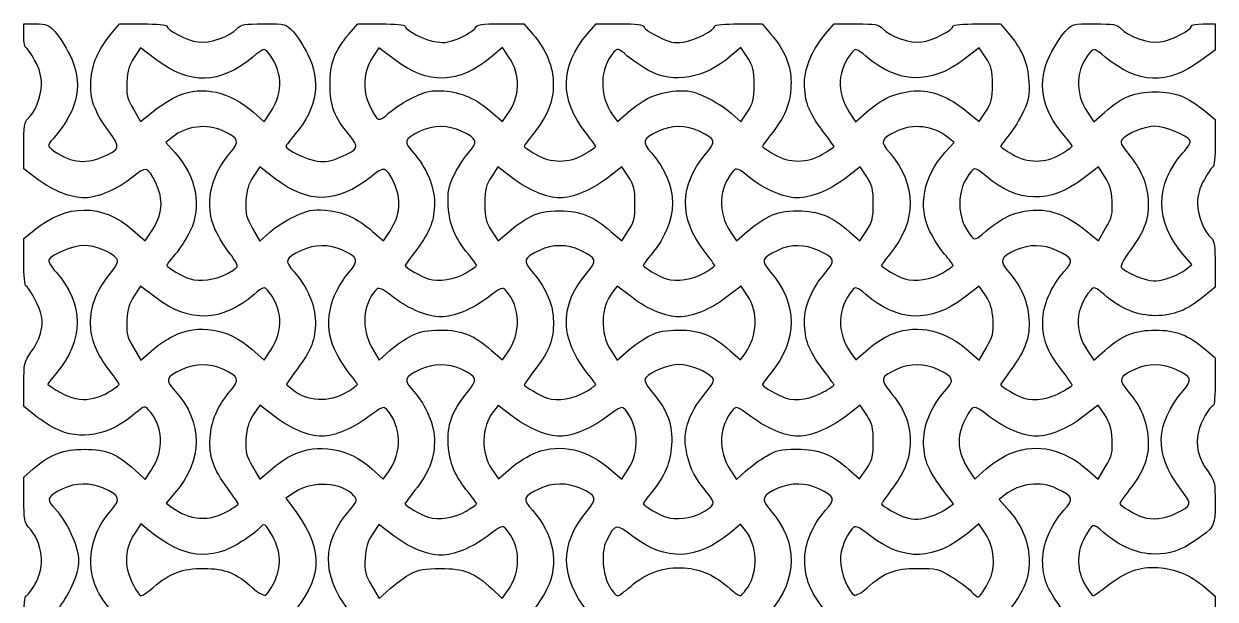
# Model space of a CAD drawing. Extents: x 0 to 132, y -1 to 264.
# Drawn here: x -0.2 to 132.1, y 199.9 to 263.8 of the extents above; entities that cross this region are included whole.
import ezdxf

# ---------------------------------------------------------------- set-up
doc = ezdxf.new("R2010")
doc.units = 0
doc.layers.get('0').update_dxf_attribs({"linetype": 'CONTINUOUS'})

msp = doc.modelspace()

# ---------------------------------------------------------------- linework, layer by layer
at = {"color": 7}
for points in [[(-0.241038, 262.478293), (-0.241038, 263.80121), (1.085609, 263.80121)], [(9.460783, 262.676731), (10.377723, 263.80121), (13.005842, 263.80121)], [(35.896465, 262.696725), (36.841864, 263.80121), (39.467078, 263.80121)], [(52.68332, 263.80121), (55.280227, 263.80121), (56.259857, 262.676731)], [(62.344578, 262.684786), (63.300203, 263.801218), (65.897109, 263.801218)], [(79.113351, 263.801218), (81.738565, 263.801218), (82.685382, 262.695075)], [(88.778906, 262.676739), (89.758536, 263.801218), (92.210453, 263.801218)], [(105.571684, 263.801218), (108.196899, 263.801218), (109.142297, 262.696733)], [(130.727717, 263.801218), (132.050634, 263.801218), (132.050634, 262.345462), (132.050634, 260.889707), (130.462729, 259.720759)], [(14.416074, 259.853107), (12.719201, 261.137466), (12.004347, 260.057249)], [(40.906396, 259.828895), (39.177534, 261.137466), (38.467258, 260.064165)], [(53.628242, 260.104361), (52.922019, 261.171538), (51.674347, 260.133747)], [(80.115048, 260.061338), (79.376336, 261.177605), (78.271013, 260.231488)], [(106.586663, 260.041268), (105.861234, 261.137466), (104.132372, 259.828895)], [(11.921985, 254.343261), (12.733229, 252.955096), (14.120641, 254.085158)], [(78.291616, 253.891775), (79.368351, 252.919009), (80.111055, 254.041312)], [(104.461172, 254.084035), (105.849962, 252.95285), (106.581027, 254.077554)], [(130.926155, 254.094309), (132.050634, 253.182457), (132.050634, 250.554337)], [(25.256292, 253.987138), (26.458333, 252.929059), (27.156074, 253.983418)], [(51.705484, 253.995185), (52.898381, 252.945154), (53.480129, 253.762139)], [(65.138557, 253.708421), (65.682053, 252.945154), (66.874951, 253.995185)], [(91.424776, 253.982789), (92.122101, 252.929059), (93.324143, 253.987138)], [(117.882694, 253.983418), (118.580434, 252.929059), (119.782476, 253.987138)], [(1.367258, 246.497502), (-0.241038, 247.706481), (-0.241038, 250.29749)], [(16.265443, 251.231219), (15.516439, 250.633984), (16.531627, 249.510291)], [(102.048805, 249.510291), (103.063995, 250.633984), (102.314991, 251.231219)], [(27.677229, 246.599729), (25.948367, 247.9083), (25.233514, 246.828083)], [(54.12944, 246.604362), (52.406701, 247.9083), (51.681272, 246.812102)], [(66.899163, 246.812102), (66.173734, 247.9083), (64.450995, 246.604362)], [(93.357496, 246.812102), (92.632067, 247.9083), (90.909328, 246.604362)], [(119.805254, 246.828081), (119.0904, 247.908298), (117.361539, 246.599727)], [(-0.241038, 237.325162), (-0.241038, 239.953282), (0.894268, 240.883581)], [(11.848923, 240.912164), (13.223259, 239.708857), (13.905193, 240.708678)], [(25.161441, 241.096078), (25.982975, 239.689897), (27.059681, 240.662635)], [(51.694704, 240.836038), (52.433567, 239.698983), (53.636124, 240.757515)], [(64.943792, 240.75797), (66.145833, 239.699893), (66.885211, 240.817171)], [(91.462884, 240.70449), (92.605201, 239.698983), (93.344063, 240.836038)], [(117.688961, 240.85599), (119.076372, 239.725928), (119.887616, 241.114094)], [(38.485458, 240.75797), (39.6875, 239.699893), (40.384825, 240.753623)], [(78.232696, 240.704201), (78.892934, 239.699893), (80.094976, 240.75797)], [(128.833666, 236.555783), (129.453153, 237.069985), (128.49397, 238.190575)], [(132.049615, 237.112051), (132.048557, 234.564759), (130.792807, 233.536852)], [(14.448062, 233.370562), (12.719201, 234.679133), (12.004347, 233.598916)], [(67.367589, 233.368395), (65.653833, 234.665533), (65.132921, 234.003302)], [(80.107883, 233.613833), (79.4029, 234.679133), (77.680161, 233.375195)], [(106.576088, 233.598916), (105.861234, 234.679133), (104.132372, 233.370562)], [(11.929253, 227.8722), (12.747765, 226.471311), (13.889233, 227.476069)], [(25.081844, 227.679724), (26.459929, 226.473136), (27.156873, 227.526289)], [(38.402726, 227.8722), (39.206099, 226.471311), (40.407807, 227.529096)], [(64.944837, 227.557105), (65.663768, 226.470726), (66.86581, 227.528803)], [(91.557827, 227.304947), (92.138759, 226.489104), (93.507716, 227.687706)], [(104.691201, 227.476069), (105.832669, 226.471311), (106.651182, 227.8722)], [(130.962133, 227.65), (132.050597, 226.718315), (132.050597, 224.115148)], [(51.705484, 227.536851), (52.898381, 226.486821), (53.441878, 227.250088)], [(78.163817, 227.536851), (79.356715, 226.486821), (79.860606, 227.218497)], [(117.905168, 227.478339), (118.587906, 226.477335), (119.786191, 227.532107)], [(0.814978, 220.466695), (-0.231505, 221.335584), (-0.236268, 223.785271)], [(27.682214, 220.157003), (25.964155, 221.473824), (25.241409, 220.381677)], [(54.138423, 220.139228), (52.424666, 221.436367), (51.903754, 220.774136)], [(93.357496, 220.353768), (92.632067, 221.449966), (90.909328, 220.146028)], [(119.797359, 220.381677), (119.074613, 221.473824), (117.356554, 220.157003)], [(-0.241043, 210.985153), (-0.241043, 213.48914), (0.800087, 214.38031)], [(25.15842, 214.643033), (25.976932, 213.242144), (27.17864, 214.29993)], [(38.353709, 214.437132), (39.667794, 213.255656), (40.25025, 214.073639)], [(51.735329, 214.344716), (52.473561, 213.279448), (53.831368, 214.468295)], [(64.943792, 214.299636), (66.145833, 213.241559), (66.874636, 214.342856)], [(91.382281, 214.317106), (92.564477, 213.276495), (93.323701, 214.395627)], [(104.698509, 214.244732), (105.352771, 213.239289), (106.675957, 214.428948)], [(117.860128, 214.29993), (119.061836, 213.242144), (119.880348, 214.643033)], [(12.072202, 214.28655), (13.22034, 213.228232), (13.922491, 214.289248)], [(78.236022, 214.240843), (78.899583, 213.23151), (79.909847, 214.144222)], [(16.534027, 211.719647), (15.564064, 210.586466), (16.169457, 210.140195)], [(29.914927, 211.83767), (28.837043, 211.124361), (29.394049, 210.409142)], [(102.375727, 210.051973), (102.995608, 210.527019), (101.676306, 212.27006)], [(108.658784, 211.479694), (108.052031, 211.00242), (109.208684, 209.687975)], [(13.60079, 207.591036), (12.758237, 208.279786), (12.033737, 207.184993)], [(40.900273, 206.916861), (39.177534, 208.220799), (38.46268, 207.140582)], [(79.892504, 207.561929), (79.358252, 208.241122), (78.253921, 207.339261)], [(106.553225, 207.175129), (105.824663, 208.27606), (104.685843, 207.34288)], [(38.387586, 201.413867), (39.206099, 200.012977), (40.450762, 201.110289)], [(130.946112, 201.20538), (132.050597, 200.259982), (132.050597, 197.634767)], [(51.750532, 201.065852), (52.889489, 200.015999), (53.475681, 200.839229)]]:
    msp.add_lwpolyline(points, dxfattribs=at)
for points in [[(16.941445, 255.83185)], [(43.062911, 255.658831)], [(69.301429, 255.643592)], [(95.759762, 255.643592)], [(29.833745, 242.429666)], [(56.072262, 242.423739)], [(82.530595, 242.423739)], [(108.988924, 242.414426)], [(22.231445, 236.011241)], [(48.883898, 236.16448)], [(75.342231, 236.16448)], [(101.800565, 236.16448)], [(127.042564, 235.633898)], [(16.324519, 229.130445)], [(42.843095, 229.194569)], [(69.301429, 229.194569)], [(96.331884, 229.43443)], [(9.196398, 222.935313)], [(35.654731, 222.935313)], [(62.113065, 222.935313)], [(88.571406, 222.935324)], [(115.029731, 222.935313)], [(29.613929, 215.956092)], [(56.644384, 216.205263)], [(82.209852, 215.815013)], [(109.507703, 216.185996)], [(22.425575, 209.706146)], [(48.883898, 209.706146)], [(74.839047, 209.419539)], [(100.58423, 209.172405)], [(127.581369, 209.407913)], [(42.753759, 202.772587)], [(14.116706, 201.225997)], [(67.148199, 201.350727)], [(106.964448, 202.000226)]]:
    msp.add_lwpolyline(points, close=True, dxfattribs=at)
for points in [[(1.085609, 263.80121), (2.243773, 263.80121), (2.512661, 263.692005), (3.202861, 262.941314)], [(13.005842, 263.80121), (14.504427, 263.80121), (15.633962, 263.692289), (15.633962, 263.54778)], [(15.633962, 263.54778), (15.633962, 263.097802), (17.890733, 261.956065), (19.11068, 261.788853)], [(19.11068, 261.788853), (20.426196, 261.608541), (22.622513, 262.369647), (23.461311, 263.296509)], [(23.461311, 263.296509), (23.8487, 263.724569), (24.294092, 263.80121), (26.394323, 263.80121)], [(26.394323, 263.80121), (28.849492, 263.80121), (28.877323, 263.793884), (29.661194, 262.941314)], [(39.467078, 263.80121), (40.963813, 263.80121), (42.092295, 263.69227), (42.092295, 263.54778)], [(42.092295, 263.54778), (42.092295, 263.094093), (44.353604, 261.955443), (45.591598, 261.785757)], [(48.285413, 262.30071), (49.102888, 262.674963), (49.842534, 263.165678), (49.929071, 263.391189)], [(49.929071, 263.391189), (50.056383, 263.722958), (50.582028, 263.80121), (52.68332, 263.80121)], [(65.897109, 263.801218), (67.870549, 263.801218), (68.527914, 263.712888), (68.635203, 263.433302)], [(68.635203, 263.433302), (68.712853, 263.230949), (69.443497, 262.738999), (70.258855, 262.340081)], [(72.968829, 261.783024), (74.222819, 261.954902), (76.488134, 263.09085), (76.488134, 263.547788)], [(76.488134, 263.547788), (76.488134, 263.692278), (77.616616, 263.801218), (79.113351, 263.801218)], [(92.210453, 263.801218), (94.286731, 263.801218), (94.732345, 263.723897), (95.119119, 263.296517)], [(95.119119, 263.296517), (95.957917, 262.369655), (98.154233, 261.608549), (99.46975, 261.788861)], [(99.46975, 261.788861), (100.689696, 261.956073), (102.946467, 263.09781), (102.946467, 263.547788)], [(102.946467, 263.547788), (102.946467, 263.692278), (104.07495, 263.801218), (105.571684, 263.801218)], [(115.377569, 262.941322), (116.161439, 263.793893), (116.189271, 263.801218), (118.64444, 263.801218)], [(118.64444, 263.801218), (120.744671, 263.801218), (121.190062, 263.724577), (121.577452, 263.296517)], [(121.577452, 263.296517), (122.41625, 262.369655), (124.612567, 261.608549), (125.928083, 261.788861)], [(125.928083, 261.788861), (127.148029, 261.956073), (129.404801, 263.09781), (129.404801, 263.547788)], [(129.404801, 263.547788), (129.404801, 263.687174), (130.000113, 263.801218), (130.727717, 263.801218)], [(-0.018505, 261.155377), (-0.140899, 261.155377), (-0.241038, 261.750689), (-0.241038, 262.478293)], [(3.202861, 262.941314), (3.637693, 262.468371), (4.380156, 261.310015), (4.852776, 260.36719)], [(7.210684, 257.513231), (7.328482, 259.363222), (7.98231, 260.863619), (9.460783, 262.676731)], [(29.661194, 262.941314), (30.096029, 262.468371), (30.831049, 261.325131), (31.294573, 260.40078)], [(33.75792, 257.054335), (33.75792, 259.453413), (34.264605, 260.790264), (35.896465, 262.696725)], [(45.591598, 261.785757), (46.561465, 261.652822), (47.091597, 261.754163), (48.285413, 262.30071)], [(56.259857, 262.676731), (57.77013, 260.943145), (58.563796, 259.012415), (58.556141, 257.090606)], [(62.164664, 251.704306), (59.229286, 255.409505), (59.290019, 259.116222), (62.344578, 262.684786)], [(70.258855, 262.340081), (71.485924, 261.739732), (71.952802, 261.643762), (72.968829, 261.783024)], [(82.685382, 262.695075), (84.237616, 260.88164), (84.954801, 259.176758), (84.954801, 257.300242)], [(86.454935, 257.198825), (86.453877, 258.95537), (87.324409, 261.007179), (88.778906, 262.676739)], [(109.142297, 262.696733), (110.578762, 261.018545), (111.251614, 259.419122), (111.368269, 257.405412)], [(113.727653, 260.367085), (114.200273, 261.309973), (114.942734, 262.468379), (115.377569, 262.941322)], [(0.962411, 259.766314), (0.545301, 260.530298), (0.103889, 261.155377), (-0.018505, 261.155377)], [(26.81551, 260.681685), (26.446755, 261.102573), (26.33399, 261.063168), (25.193771, 260.114991)], [(27.156074, 253.983418), (28.633433, 256.215856), (28.50438, 258.754044), (26.81551, 260.681685)], [(65.287054, 260.674519), (63.677562, 258.896052), (63.61266, 255.851348), (65.138557, 253.708421)], [(66.728049, 260.265475), (65.7631, 261.091435), (65.68454, 261.113736), (65.287054, 260.674519)], [(91.767202, 260.684202), (90.097359, 258.778625), (89.965017, 256.188635), (91.424776, 253.982789)], [(93.248604, 260.212216), (92.237695, 261.077517), (92.139325, 261.108858), (91.767202, 260.684202)], [(118.223258, 260.681685), (116.534388, 258.754044), (116.405335, 256.215856), (117.882694, 253.983418)], [(119.844997, 260.114991), (118.704778, 261.063168), (118.592013, 261.102573), (118.223258, 260.681685)], [(1.714841, 257.054335), (1.71918, 258.019041), (1.515446, 258.753373), (0.962411, 259.766314)], [(4.852776, 260.36719), (6.377077, 257.326381), (5.873671, 254.408233), (3.307654, 251.410421)], [(12.004347, 260.057249), (11.467034, 259.245313), (11.267294, 258.573996), (11.200117, 257.354229)], [(25.193771, 260.114991), (21.520557, 257.060438), (18.211919, 256.980043), (14.416074, 259.853107)], [(31.294573, 260.40078), (32.792128, 257.414398), (32.325924, 254.451541), (29.90709, 251.582909)], [(38.467258, 260.064165), (37.463214, 258.546952), (37.323493, 256.378677), (38.127051, 254.784601)], [(51.674347, 260.133747), (48.010453, 257.086183), (44.655507, 256.991202), (40.906396, 259.828895)], [(53.480129, 253.762139), (54.897531, 255.752697), (54.952426, 258.103384), (53.628242, 260.104361)], [(69.141824, 258.6243), (68.375572, 259.046474), (67.289373, 259.785003), (66.728049, 260.265475)], [(78.271013, 260.231488), (75.341678, 257.724087), (71.881394, 257.114906), (69.141824, 258.6243)], [(80.853759, 257.054343), (80.853759, 258.680916), (80.750553, 259.101025), (80.115048, 260.061338)], [(104.132372, 259.828895), (100.429952, 257.026543), (96.82189, 257.153617), (93.248604, 260.212216)], [(107.312092, 257.073665), (107.312092, 258.670908), (107.205817, 259.105665), (106.586663, 260.041268)], [(115.240628, 251.447986), (112.727962, 254.383471), (112.222365, 257.364005), (113.727653, 260.367085)], [(130.462729, 259.720759), (126.748336, 256.986378), (123.460468, 257.108455), (119.844997, 260.114991)], [(0.175175, 253.233926), (0.984276, 253.905419), (1.708761, 255.7031), (1.714841, 257.054335)], [(9.188984, 251.872636), (7.556111, 254.090736), (7.079319, 255.450185), (7.210684, 257.513231)], [(11.200117, 257.354229), (11.121797, 255.932218), (11.211123, 255.559666), (11.921985, 254.343261)], [(16.941445, 255.83185), (19.604194, 256.977332), (22.619152, 256.30844), (25.256292, 253.987138)], [(35.926411, 251.423037), (34.209461, 253.528521), (33.75792, 254.701117), (33.75792, 257.054335)], [(58.556141, 257.090606), (58.548389, 255.145792), (57.950783, 253.641892), (56.41576, 251.704306)], [(80.111055, 254.041312), (80.75095, 255.008259), (80.853759, 255.425342), (80.853759, 257.054343)], [(84.954801, 257.300242), (84.954801, 255.181607), (84.417554, 253.70798), (82.959935, 251.828467)], [(88.422567, 251.990024), (86.906407, 253.993149), (86.456073, 255.185295), (86.454935, 257.198825)], [(106.581027, 254.077554), (107.204476, 255.036699), (107.312092, 255.477737), (107.312092, 257.073665)], [(111.368269, 257.405412), (111.454126, 255.923334), (111.358585, 255.39522), (110.773202, 254.116606)], [(14.120641, 254.085158), (14.883717, 254.706693), (16.15308, 255.492704), (16.941445, 255.83185)], [(40.306837, 253.908053), (40.889132, 254.434122), (42.129366, 255.221972), (43.062911, 255.658831)], [(43.062911, 255.658831), (44.513217, 256.337511), (44.999349, 256.437754), (46.402847, 256.347544)], [(46.402847, 256.347544), (48.34168, 256.222927), (50.020958, 255.477963), (51.705484, 253.995185)], [(66.874951, 253.995185), (67.531043, 254.572702), (68.62296, 255.314485), (69.301429, 255.643592)], [(69.301429, 255.643591), (70.032578, 255.998252), (71.204024, 256.284968), (72.177587, 256.347543)], [(72.177587, 256.347543), (73.581085, 256.437753), (74.067218, 256.33751), (75.517523, 255.65883)], [(75.517523, 255.65883), (76.451068, 255.221971), (77.69941, 254.426796), (78.291616, 253.891775)], [(93.324143, 253.987138), (93.985263, 254.56908), (95.081294, 255.314485), (95.759762, 255.643592)], [(95.759762, 255.643591), (96.480265, 255.993088), (97.66137, 256.284914), (98.599469, 256.345222)], [(98.599469, 256.345222), (100.568009, 256.471776), (102.394885, 255.767047), (104.461172, 254.084035)], [(119.782476, 253.987138), (121.730029, 255.701443), (123.129368, 256.262004), (125.436051, 256.251904)], [(125.436051, 256.251904), (127.638868, 256.242257), (128.877751, 255.755382), (130.926155, 254.094309)], [(38.127051, 254.784601), (39.102911, 252.848714), (39.124615, 252.839986), (40.306837, 253.908053)], [(110.773202, 254.116606), (110.389659, 253.278841), (109.662367, 252.08879), (109.156995, 251.47205)], [(-0.241038, 250.29749), (-0.241038, 252.331334), (-0.151537, 252.962779), (0.175175, 253.233926)], [(21.851676, 251.931088), (20.077525, 252.738131), (17.796968, 252.452413), (16.265443, 251.231219)], [(102.314991, 251.231219), (100.744642, 252.483372), (98.485121, 252.745209), (96.701414, 251.88173)], [(3.307654, 251.410421), (2.381128, 250.327985), (2.361303, 250.264187), (2.835669, 249.891749)], [(8.431448, 248.984491), (10.515103, 249.880854), (10.551919, 250.021221), (9.188984, 251.872636)], [(22.673284, 249.474553), (23.775257, 250.761961), (23.65924, 251.108845), (21.851676, 251.931088)], [(29.90709, 251.582909), (29.332912, 250.901958), (28.863129, 250.281899), (28.863129, 250.204999)], [(34.889781, 248.984491), (36.921033, 249.858311), (37.017444, 250.08511), (35.926411, 251.423037)], [(43.784748, 251.88173), (41.960043, 250.998407), (41.877848, 250.741269), (43.017099, 249.480253)], [(48.337354, 251.88173), (46.90999, 252.572705), (45.212111, 252.572705), (43.784748, 251.88173)], [(49.122944, 249.464421), (50.229053, 250.756661), (50.148331, 251.005051), (48.337354, 251.88173)], [(56.41576, 251.704306), (55.813897, 250.944603), (55.321462, 250.265012), (55.321462, 250.194105)], [(63.258962, 250.194105), (63.258962, 250.265012), (62.766527, 250.944603), (62.164664, 251.704306)], [(70.243081, 251.881731), (68.431659, 251.004837), (68.351268, 250.756794), (69.459044, 249.462608)], [(74.757756, 251.872161), (73.270136, 252.571426), (71.674786, 252.574807), (70.243081, 251.881731)], [(75.468311, 249.32523), (76.694096, 250.778956), (76.63533, 250.989598), (74.757756, 251.872161)], [(82.959935, 251.828467), (82.310862, 250.991526), (81.779801, 250.252405), (81.779801, 250.185974)], [(89.717301, 250.172318), (89.717301, 250.231237), (89.13467, 251.049205), (88.422567, 251.990024)], [(96.701414, 251.88173), (94.890437, 251.005051), (94.809715, 250.756661), (95.915824, 249.464421)], [(109.156995, 251.47205), (108.651619, 250.855309), (108.238134, 250.286462), (108.238134, 250.207947)], [(116.175634, 250.210416), (116.175634, 250.29029), (115.75488, 250.847196), (115.240628, 251.447986)], [(125.396091, 252.424135), (124.258221, 252.424135), (122.289377, 251.640665), (121.728286, 250.96459)], [(129.275565, 250.831693), (128.906593, 251.4287), (126.481533, 252.424135), (125.396091, 252.424135)], [(28.863129, 250.204999), (28.863129, 249.848555), (31.279544, 248.705017), (32.339846, 248.559686)], [(55.321462, 250.194105), (55.321462, 250.123198), (55.885342, 249.734726), (56.574531, 249.330835)], [(62.005893, 249.330835), (62.695082, 249.734726), (63.258962, 250.123198), (63.258962, 250.194105)], [(81.779801, 250.185974), (81.779801, 250.119543), (82.343681, 249.734734), (83.03287, 249.330843)], [(88.464231, 249.330843), (89.153421, 249.734734), (89.717301, 250.113398), (89.717301, 250.172318)], [(108.238134, 250.207947), (108.238134, 250.129431), (108.802014, 249.734734), (109.491203, 249.330843)], [(114.922565, 249.330843), (115.611754, 249.734734), (116.175634, 250.130542), (116.175634, 250.210416)], [(121.728286, 250.96459), (121.480141, 250.665594), (121.60408, 250.360788), (122.341518, 249.456474)], [(128.470157, 249.469353), (129.008169, 250.064867), (129.370603, 250.677921), (129.275565, 250.831693)], [(132.050634, 250.554337), (132.050634, 249.108872), (131.950494, 247.926218), (131.828101, 247.926218)], [(2.835669, 249.891749), (4.663747, 248.456476), (6.508702, 248.157347), (8.431448, 248.984491)], [(16.531627, 249.510291), (18.92631, 246.859667), (19.564043, 243.521778), (18.206082, 240.746212)], [(21.018474, 240.926594), (19.781385, 243.628755), (20.398624, 246.817124), (22.673284, 249.474553)], [(32.339846, 248.559686), (33.242086, 248.43602), (33.850405, 248.537363), (34.889781, 248.984491)], [(43.017099, 249.480253), (44.447481, 247.896992), (45.355674, 245.756007), (45.354666, 243.96966)], [(47.481969, 246.903463), (47.856476, 247.695107), (48.594915, 248.847538), (49.122944, 249.464421)], [(56.574531, 249.330835), (58.316315, 248.310083), (60.264109, 248.310083), (62.005893, 249.330835)], [(69.459044, 249.462608), (72.572303, 245.825461), (72.57074, 242.027544), (69.454414, 238.224476)], [(75.308, 238.599301), (72.4951, 242.226365), (72.549462, 245.863603), (75.468311, 249.32523)], [(83.03287, 249.330843), (84.774654, 248.310091), (86.722447, 248.310091), (88.464231, 249.330843)], [(95.915824, 249.464421), (98.939173, 245.932315), (98.941221, 241.920332), (95.921565, 238.235224)], [(100.374352, 240.746212), (99.016391, 243.521778), (99.654125, 246.859667), (102.048805, 249.510291)], [(109.491203, 249.330843), (111.232987, 248.310091), (113.180781, 248.310091), (114.922565, 249.330843)], [(122.341518, 249.456474), (123.827238, 247.634544), (124.480947, 246.136693), (124.598912, 244.284072)], [(128.49397, 238.190575), (125.356895, 241.855544), (125.348114, 246.013627), (128.470157, 249.469353)], [(14.379564, 246.206418), (13.490874, 247.983622), (13.351481, 248.012747), (11.796437, 246.746147)], [(40.831982, 246.206426), (39.963169, 247.970192), (39.801908, 248.010342), (38.313164, 246.833557)], [(78.531699, 247.445721), (76.901059, 245.573564), (76.782901, 242.909525), (78.232696, 240.704201)], [(80.325658, 246.746155), (79.028623, 247.802605), (78.889722, 247.85677), (78.531699, 247.445721)], [(104.994091, 247.452516), (103.24016, 245.45062), (103.241419, 242.197946), (104.996895, 240.19473)], [(106.615831, 246.871575), (105.475916, 247.832754), (105.362748, 247.873293), (104.994091, 247.452516)], [(131.828101, 247.926218), (131.705707, 247.926218), (131.264295, 247.30114), (130.847185, 246.537155)], [(6.543934, 244.486627), (5.003297, 244.486627), (3.014707, 245.259094), (1.367258, 246.497502)], [(11.796437, 246.746147), (10.263767, 245.497771), (7.913251, 244.486627), (6.543934, 244.486627)], [(13.905193, 240.708678), (15.185774, 242.586207), (15.333533, 244.298672), (14.379564, 246.206418)], [(25.233514, 246.828083), (24.6962, 246.016146), (24.496461, 245.344829), (24.429283, 244.125063)], [(38.313164, 246.833557), (34.535671, 243.847621), (31.404221, 243.778776), (27.677229, 246.599729)], [(40.384825, 240.753623), (41.593516, 242.580076), (41.73977, 244.363542), (40.831982, 246.206426)], [(46.897261, 243.58631), (46.815703, 245.178065), (46.904775, 245.683366), (47.481969, 246.903463)], [(51.681272, 246.812102), (51.062117, 245.876499), (50.955842, 245.441741), (50.955842, 243.844499)], [(59.290217, 244.486635), (57.872953, 244.486635), (55.807639, 245.334137), (54.12944, 246.604362)], [(64.450995, 246.604362), (62.772795, 245.334137), (60.707482, 244.486635), (59.290217, 244.486635)], [(67.624592, 243.825176), (67.624592, 245.443484), (67.520071, 245.873848), (66.899163, 246.812102)], [(85.578162, 244.486635), (84.208845, 244.486635), (81.858329, 245.497779), (80.325658, 246.746155)], [(90.909328, 246.604362), (89.162109, 245.281898), (87.160116, 244.486635), (85.578162, 244.486635)], [(94.082926, 243.844499), (94.082926, 245.441741), (93.97665, 245.876499), (93.357496, 246.812102)], [(117.361539, 246.599727), (113.685452, 243.817307), (110.131431, 243.907218), (106.615831, 246.871575)], [(120.609484, 244.125063), (120.542307, 245.344829), (120.342567, 246.016146), (119.805254, 246.828081)], [(130.847185, 246.537155), (130.29415, 245.524214), (130.090413, 244.789881), (130.094755, 243.825176)], [(0.894268, 240.883581), (4.537104, 243.86861), (8.460576, 243.878847), (11.848923, 240.912164)], [(24.429283, 244.125063), (24.350758, 242.699297), (24.439655, 242.331524), (25.161441, 241.096078)], [(45.354666, 243.96966), (45.353608, 241.956128), (44.903194, 240.763981), (43.387034, 238.760858)], [(49.130574, 238.224397), (47.586548, 240.118081), (47.003205, 241.518618), (46.897261, 243.58631)], [(50.955842, 243.844499), (50.955842, 242.243891), (51.062758, 241.808556), (51.694704, 240.836038)], [(66.885211, 240.817171), (67.521452, 241.778595), (67.624592, 242.198195), (67.624592, 243.825176)], [(93.344063, 240.836038), (93.97601, 241.808556), (94.082926, 242.243891), (94.082926, 243.844499)], [(119.887616, 241.114094), (120.598486, 242.330497), (120.687804, 242.703052), (120.609484, 244.125063)], [(124.598912, 244.284072), (124.730148, 242.223069), (124.253487, 240.861581), (122.627311, 238.65258)], [(130.094755, 243.825176), (130.10084, 242.473941), (130.825319, 240.676261), (131.634421, 240.004767)], [(27.059681, 240.662635), (27.651871, 241.197641), (28.900199, 241.992804), (29.833745, 242.429666)], [(29.833745, 242.429666), (31.28405, 243.108343), (31.770182, 243.208589), (33.173681, 243.118379)], [(33.173681, 243.118379), (35.115558, 242.993564), (36.792032, 242.248585), (38.485458, 240.75797)], [(53.636124, 240.757515), (54.297532, 241.339709), (55.393794, 242.08951), (56.072262, 242.423739)], [(56.072262, 242.423739), (57.026736, 242.893933), (57.754822, 243.031426), (59.290217, 243.031426)], [(59.290217, 243.031426), (61.596498, 243.031426), (63.004028, 242.465422), (64.943792, 240.75797)], [(80.094976, 240.75797), (80.756096, 241.339913), (81.852127, 242.08951), (82.530595, 242.423739)], [(82.530595, 242.423739), (83.485069, 242.893933), (84.213155, 243.031426), (85.748551, 243.031426)], [(85.748551, 243.031426), (88.02225, 243.031426), (89.505533, 242.427417), (91.462884, 240.70449)], [(106.57568, 240.777666), (107.224494, 241.348777), (108.310455, 242.085319), (108.988924, 242.414426)], [(108.988929, 242.414426), (109.709432, 242.763922), (110.890537, 243.055747), (111.828636, 243.116056)], [(111.828636, 243.116056), (113.796805, 243.242585), (115.624012, 242.537915), (117.688961, 240.85599)], [(22.657287, 238.271731), (22.129623, 238.915674), (21.392158, 240.110363), (21.018474, 240.926594)], [(104.996895, 240.19473), (105.369148, 239.769944), (105.475426, 239.809185), (106.57568, 240.777666)], [(18.206082, 240.746212), (17.819926, 239.956936), (17.083228, 238.819609), (16.568973, 238.218819)], [(102.011461, 238.218819), (101.497207, 238.819609), (100.760509, 239.956936), (100.374352, 240.746212)], [(131.634421, 240.004767), (131.96039, 239.734236), (132.050412, 239.107028), (132.049615, 237.112051)], [(6.430902, 239.189158), (5.327044, 239.19482), (2.909882, 238.210654), (2.534039, 237.602527)], [(10.027089, 237.802028), (9.463955, 238.48262), (7.648414, 239.182913), (6.430902, 239.189158)], [(16.568973, 238.218819), (16.054721, 237.618029), (15.633967, 237.065815), (15.633967, 236.991676)], [(23.44383, 236.821247), (23.538894, 236.975068), (23.184951, 237.627784), (22.657287, 238.271731)], [(30.593512, 238.642994), (28.726982, 237.765622), (28.643522, 237.517813), (29.787932, 236.251086)], [(35.080842, 238.701922), (33.676463, 239.340759), (32.032001, 239.319166), (30.593512, 238.642994)], [(35.90245, 236.245387), (37.004424, 237.532794), (36.888407, 237.879678), (35.080842, 238.701922)], [(43.387034, 238.760858), (42.674932, 237.820039), (42.092301, 237.006762), (42.092301, 236.953576)], [(50.029801, 236.97878), (50.029801, 237.057295), (49.625149, 237.617823), (49.130574, 238.224397)], [(57.013914, 238.652564), (55.178145, 237.763883), (55.120315, 237.544083), (56.34129, 236.096064)], [(61.56652, 238.652564), (60.139157, 239.343539), (58.441278, 239.343539), (57.013914, 238.652564)], [(62.254437, 236.096064), (63.458516, 237.544787), (63.399151, 237.765402), (61.56652, 238.652564)], [(69.454414, 238.224476), (68.957333, 237.617857), (68.550634, 237.061986), (68.550634, 236.989205)], [(76.488134, 236.956806), (76.488134, 237.023238), (75.957073, 237.762359), (75.308, 238.599301)], [(83.472248, 238.652572), (81.663365, 237.776906), (81.581072, 237.526888), (82.679402, 236.243738)], [(87.986923, 238.642994), (86.499303, 239.342259), (84.903953, 239.34564), (83.472248, 238.652572)], [(88.697477, 236.096064), (89.923263, 237.549788), (89.864496, 237.760431), (87.986923, 238.642994)], [(95.921565, 238.235224), (95.41963, 237.622694), (95.008967, 237.061986), (95.008967, 236.989205)], [(102.946467, 236.981249), (102.946467, 237.061121), (102.525714, 237.618029), (102.011461, 238.218819)], [(109.957926, 238.701922), (108.150361, 237.879678), (108.034344, 237.532794), (109.136318, 236.245387)], [(114.445256, 238.642994), (113.006767, 239.319166), (111.362305, 239.340759), (109.957926, 238.701922)], [(115.250836, 236.251086), (116.395246, 237.517813), (116.311786, 237.765622), (114.445256, 238.642994)], [(122.627311, 238.65258), (121.980243, 237.773596), (121.521612, 236.939892), (121.60813, 236.799901)], [(-0.018505, 234.697042), (-0.140899, 234.697042), (-0.241038, 235.879696), (-0.241038, 237.325162)], [(2.534039, 237.602527), (2.439001, 237.448754), (2.801435, 236.835699), (3.339446, 236.240185)], [(9.177684, 235.841868), (10.198918, 237.15866), (10.322827, 237.444605), (10.027089, 237.802028)], [(15.633967, 236.991676), (15.633967, 236.778718), (17.419219, 235.731386), (18.217369, 235.476097)], [(22.231445, 236.011241), (22.803189, 236.302923), (23.348762, 236.667426), (23.44383, 236.821247)], [(42.092301, 236.953576), (42.092301, 236.771114), (43.951832, 235.707626), (44.675703, 235.476097)], [(48.883898, 236.16448), (49.514144, 236.53383), (50.029801, 236.900262), (50.029801, 236.97878)], [(68.550634, 236.989205), (68.550634, 236.778236), (70.340487, 235.729912), (71.134036, 235.476097)], [(75.342231, 236.16448), (75.972477, 236.53383), (76.488134, 236.890375), (76.488134, 236.956806)], [(95.008967, 236.989205), (95.008967, 236.778236), (96.798821, 235.729912), (97.592369, 235.476097)], [(101.800565, 236.16448), (102.43081, 236.53383), (102.946467, 236.901374), (102.946467, 236.981249)], [(3.339446, 236.240185), (6.464467, 232.781163), (6.453023, 228.626747), (3.308361, 224.952915)], [(7.173111, 230.496597), (7.165411, 232.471166), (7.728916, 233.973801), (9.177684, 235.841868)], [(18.217369, 235.476097), (19.235126, 235.15057), (21.00757, 235.386867), (22.231445, 236.011241)], [(29.787932, 236.251086), (31.207398, 234.679908), (32.12129, 232.53437), (32.133879, 230.743532)], [(34.24764, 227.697427), (33.010552, 230.399587), (33.62779, 233.587957), (35.90245, 236.245387)], [(44.675703, 235.476097), (45.785434, 235.121151), (47.614001, 235.42027), (48.883898, 236.16448)], [(56.34129, 236.096064), (57.806275, 234.358654), (58.549453, 232.575949), (58.566577, 230.758135)], [(60.109457, 231.915301), (60.395369, 233.445701), (60.949811, 234.526362), (62.254437, 236.096064)], [(71.134036, 235.476097), (72.243767, 235.121151), (74.072335, 235.42027), (75.342231, 236.16448)], [(82.679402, 236.243738), (85.730808, 232.678859), (85.735382, 228.719645), (82.692393, 225.006067)], [(86.456054, 230.7283), (86.456319, 232.512508), (87.222222, 234.346472), (88.697477, 236.096064)], [(97.592369, 235.476097), (98.702101, 235.121151), (100.530668, 235.42027), (101.800565, 236.16448)], [(109.136318, 236.245387), (110.536876, 234.609145), (111.246499, 232.957264), (111.369232, 231.047533)], [(112.904889, 230.743532), (112.917483, 232.53437), (113.83137, 234.679908), (115.250836, 236.251086)], [(121.60813, 236.799901), (121.798022, 236.49265), (123.19594, 235.751904), (124.111422, 235.473428)], [(124.111422, 235.473428), (125.145051, 235.159013), (125.777289, 235.193626), (127.042564, 235.633898)], [(127.042564, 235.633898), (127.686951, 235.858124), (128.492946, 236.272972), (128.833666, 236.555783)], [(1.731129, 231.345745), (1.518732, 232.352051), (0.294468, 234.697042), (-0.018505, 234.697042)], [(26.813232, 234.225867), (26.441109, 234.650523), (26.34274, 234.619184), (25.33183, 233.753882)], [(27.156873, 227.526289), (28.634246, 229.758751), (28.504086, 232.296316), (26.813232, 234.225867)], [(38.81374, 234.199631), (37.392224, 232.628874), (37.217493, 229.938956), (38.402726, 227.8722)], [(40.921088, 233.359439), (39.340618, 234.555694), (39.190234, 234.615651), (38.81374, 234.199631)], [(53.286546, 234.209315), (52.93523, 234.610722), (52.75966, 234.539176), (51.201013, 233.359439)], [(53.441878, 227.250088), (55.002282, 229.441473), (54.93798, 232.322415), (53.286546, 234.209315)], [(91.767202, 234.225867), (90.08242, 232.303243), (89.9975, 229.496223), (91.557827, 227.304947)], [(93.248604, 233.753882), (92.237695, 234.619184), (92.139325, 234.650523), (91.767202, 234.225867)], [(118.225499, 234.225867), (116.49945, 232.256153), (116.378866, 229.716142), (117.905168, 227.478339)], [(119.706901, 233.753882), (118.695991, 234.619184), (118.597622, 234.650523), (118.225499, 234.225867)], [(12.004347, 233.598916), (11.467034, 232.786978), (11.267294, 232.115662), (11.200117, 230.895895)], [(25.33183, 233.753882), (21.745488, 230.684107), (18.164011, 230.55797), (14.448062, 233.370562)], [(46.061051, 231.257467), (44.650284, 231.257467), (42.579168, 232.104443), (40.921088, 233.359439)], [(51.201013, 233.359439), (49.542933, 232.104443), (47.471817, 231.257467), (46.061051, 231.257467)], [(65.132921, 234.003302), (63.798958, 232.307442), (63.714596, 229.416123), (64.944837, 227.557105)], [(72.519384, 231.257467), (71.10507, 231.257467), (69.036922, 232.104882), (67.367589, 233.368395)], [(77.680161, 233.375195), (76.001962, 232.10497), (73.936648, 231.257467), (72.519384, 231.257467)], [(79.860606, 227.218497), (81.250896, 229.237289), (81.34768, 231.740371), (80.107883, 233.613833)], [(104.132372, 233.370562), (100.429952, 230.568209), (96.82189, 230.695283), (93.248604, 233.753882)], [(107.380318, 230.895895), (107.31314, 232.115662), (107.113401, 232.786978), (106.576088, 233.598916)], [(125.436014, 231.3988), (123.46377, 231.388428), (121.552533, 232.174087), (119.706901, 233.753882)], [(130.792807, 233.536852), (128.906265, 231.992607), (127.444974, 231.409362), (125.436014, 231.3988)], [(62.359741, 224.995229), (60.489618, 227.28886), (59.699229, 229.719457), (60.109457, 231.915301)], [(0.553495, 227.331778), (1.513679, 228.657272), (1.970164, 230.213212), (1.731129, 231.345745)], [(9.297636, 225.286626), (7.798726, 227.22949), (7.179942, 228.746931), (7.173111, 230.496597)], [(11.200117, 230.895895), (11.121649, 229.471223), (11.210674, 229.102055), (11.929253, 227.8722)], [(16.324519, 229.130445), (19.143602, 230.545878), (22.430131, 230.001437), (25.081844, 227.679724)], [(32.133879, 230.743532), (32.147849, 228.755075), (31.693466, 227.560497), (30.144905, 225.514567)], [(58.566577, 230.758135), (58.585627, 228.735935), (58.142293, 227.54794), (56.6162, 225.531691)], [(88.422567, 225.531691), (86.908071, 227.532618), (86.455655, 228.728146), (86.456054, 230.7283)], [(96.331884, 229.43443), (99.103265, 230.478301), (102.070106, 229.783248), (104.691201, 227.476069)], [(106.651182, 227.8722), (107.369763, 229.102055), (107.458785, 229.471223), (107.380318, 230.895895)], [(111.369232, 231.047533), (111.500999, 228.997177), (111.023217, 227.630916), (109.406383, 225.434604)], [(114.880901, 225.531691), (113.345156, 227.56069), (112.890938, 228.758716), (112.904889, 230.743532)], [(13.889233, 227.476069), (14.517039, 228.028685), (15.61292, 228.773154), (16.324519, 229.130445)], [(40.407807, 227.529096), (41.068747, 228.110878), (42.164627, 228.860342), (42.843095, 229.194569)], [(42.843095, 229.194569), (43.797569, 229.664765), (44.525655, 229.802259), (46.061051, 229.802259)], [(46.061051, 229.802259), (48.364542, 229.802259), (49.774922, 229.236199), (51.705484, 227.536851)], [(66.86581, 227.528803), (67.526929, 228.110746), (68.62296, 228.860342), (69.301429, 229.194569)], [(69.301429, 229.194569), (70.255903, 229.664765), (70.983988, 229.802259), (72.519384, 229.802259)], [(72.519384, 229.802259), (74.822875, 229.802259), (76.233255, 229.236199), (78.163817, 227.536851)], [(93.507716, 227.687706), (94.260644, 228.346939), (95.531519, 229.132963), (96.331884, 229.43443)], [(119.786191, 227.532107), (121.723774, 229.237635), (123.130792, 229.802547), (125.436014, 229.800483)], [(125.436014, 229.800483), (127.683768, 229.798367), (129.092653, 229.250206), (130.962133, 227.65)], [(35.86385, 225.070149), (35.348616, 225.69892), (34.621324, 226.881195), (34.24764, 227.697427)], [(-0.236268, 223.785271), (-0.240766, 226.091432), (-0.194487, 226.29922), (0.553495, 227.331778)], [(3.308361, 224.952915), (2.776813, 224.331919), (2.385825, 223.790968), (2.439501, 223.750801)], [(10.342301, 223.769701), (10.342301, 223.859265), (9.872202, 224.541882), (9.297636, 225.286626)], [(17.326412, 225.423397), (15.50171, 224.540072), (15.419515, 224.282934), (16.558765, 223.021919)], [(21.851676, 225.472755), (20.44877, 226.110922), (18.707415, 226.091927), (17.326412, 225.423397)], [(22.673284, 223.01622), (23.775257, 224.303627), (23.65924, 224.650512), (21.851676, 225.472755)], [(30.144905, 225.514567), (29.425675, 224.564329), (28.87281, 223.769838), (28.916318, 223.749031)], [(36.800634, 223.766891), (36.800634, 223.85491), (36.379081, 224.441374), (35.86385, 225.070149)], [(43.784748, 225.423397), (41.960043, 224.540072), (41.877848, 224.282934), (43.017099, 223.021919)], [(48.310009, 225.472755), (46.907103, 226.110922), (45.165748, 226.091927), (43.784748, 225.423397)], [(48.890558, 222.707557), (50.229413, 224.35131), (50.171771, 224.625858), (48.310009, 225.472755)], [(56.6162, 225.531691), (55.904098, 224.590872), (55.321467, 223.777596), (55.321467, 223.724409)], [(63.258967, 223.749613), (63.258967, 223.828128), (62.854316, 224.388656), (62.359741, 224.995229)], [(72.519384, 225.9658), (71.35436, 225.9658), (69.380865, 225.192156), (68.819043, 224.515204)], [(76.226278, 224.507303), (75.65862, 225.191291), (73.690139, 225.9658), (72.519384, 225.9658)], [(82.692393, 225.006067), (82.190471, 224.393538), (81.779809, 223.83283), (81.779809, 223.760049)], [(89.717301, 223.713985), (89.717301, 223.772902), (89.13467, 224.590872), (88.422567, 225.531691)], [(96.728759, 225.472755), (94.920694, 224.650284), (94.805071, 224.303749), (95.908569, 223.014561)], [(101.25402, 225.423397), (99.87302, 226.091927), (98.131664, 226.110922), (96.728759, 225.472755)], [(102.021669, 223.021919), (103.16092, 224.282934), (103.078725, 224.540072), (101.25402, 225.423397)], [(109.406383, 225.434604), (108.763848, 224.561778), (108.238134, 223.798162), (108.238134, 223.737678)], [(116.175634, 223.713985), (116.175634, 223.772902), (115.593003, 224.590872), (114.880901, 225.531691)], [(123.187092, 225.472755), (121.379528, 224.650512), (121.263511, 224.303627), (122.365484, 223.01622)], [(127.674423, 225.413827), (126.235934, 226.089998), (124.591471, 226.111591), (123.187092, 225.472755)], [(128.463678, 223.037331), (129.559958, 224.349493), (129.489893, 224.560455), (127.674423, 225.413827)], [(2.439501, 223.750801), (4.985893, 221.845256), (6.934965, 221.610026), (9.196398, 222.935313)], [(9.196398, 222.935313), (9.826644, 223.304664), (10.342301, 223.680136), (10.342301, 223.769701)], [(28.916318, 223.749031), (28.959829, 223.728235), (29.255434, 223.492793), (29.573223, 223.225844)], [(35.654731, 222.935313), (36.284977, 223.304664), (36.800634, 223.678872), (36.800634, 223.766891)], [(55.321467, 223.724409), (55.321467, 223.541947), (57.180999, 222.47846), (57.904869, 222.246931)], [(62.113065, 222.935313), (62.74331, 223.304664), (63.258967, 223.671096), (63.258967, 223.749613)], [(68.819043, 224.515204), (68.579645, 224.226747), (68.763748, 223.844596), (69.689877, 222.707557)], [(75.483604, 222.866897), (76.324505, 223.878656), (76.473989, 224.208832), (76.226278, 224.507303)], [(81.779809, 223.760049), (81.779809, 223.54908), (83.569662, 222.500754), (84.363211, 222.246941)], [(88.571398, 222.935313), (89.201644, 223.304664), (89.717301, 223.655064), (89.717301, 223.713985)], [(108.238134, 223.737678), (108.238134, 223.544633), (110.070971, 222.486998), (110.821536, 222.246931)], [(115.029731, 222.935313), (115.659977, 223.304664), (116.175634, 223.655064), (116.175634, 223.713985)], [(132.050597, 224.115148), (132.050597, 222.683406), (131.957001, 221.472294), (131.842603, 221.423786)], [(16.558765, 223.021919), (19.695454, 219.549983), (19.686371, 215.402462), (16.534027, 211.719647)], [(20.44037, 217.818367), (20.563102, 219.728097), (21.272725, 221.379979), (22.673284, 223.01622)], [(29.573223, 223.225844), (31.187014, 221.870241), (33.637556, 221.753171), (35.654731, 222.935313)], [(43.017099, 223.021919), (44.50379, 221.37633), (45.369401, 219.280333), (45.352481, 217.366993)], [(46.895234, 217.050001), (46.768549, 219.291625), (47.2728, 220.721388), (48.890558, 222.707557)], [(57.904869, 222.246931), (59.014601, 221.891984), (60.843168, 222.191104), (62.113065, 222.935313)], [(69.689877, 222.707557), (71.307635, 220.721388), (71.811885, 219.291625), (71.6852, 217.050001)], [(73.432617, 215.88055), (72.807809, 218.319408), (73.410604, 220.372689), (75.483604, 222.866897)], [(84.363211, 222.246941), (85.472942, 221.891995), (87.301509, 222.191112), (88.571406, 222.935324)], [(95.908569, 223.014561), (97.503305, 221.151471), (98.184811, 219.499572), (98.178157, 217.513331)], [(99.675722, 217.514366), (99.688317, 219.305203), (100.602203, 221.450741), (102.021669, 223.021919)], [(110.821536, 222.246931), (111.931267, 221.891984), (113.759835, 222.191104), (115.029731, 222.935313)], [(122.365484, 223.01622), (123.80395, 221.335693), (124.480696, 219.733066), (124.596604, 217.732605)], [(128.09846, 212.317859), (125.278986, 216.042901), (125.392027, 219.360808), (128.463678, 223.037331)], [(13.584055, 220.996693), (13.211932, 221.421349), (13.113562, 221.390009), (12.102653, 220.524708)], [(13.922491, 214.289248), (15.405158, 216.529714), (15.277264, 219.064454), (13.584055, 220.996693)], [(40.05738, 220.980148), (39.706063, 221.381555), (39.530494, 221.310009), (37.971846, 220.130272)], [(40.25025, 214.073639), (41.806056, 216.258569), (41.72749, 219.071904), (40.05738, 220.980148)], [(66.515713, 220.980148), (66.164396, 221.381555), (65.988827, 221.310009), (64.43018, 220.130272)], [(66.874636, 214.342856), (68.178788, 216.313562), (68.01934, 219.262129), (66.515713, 220.980148)], [(78.525148, 220.980148), (76.899746, 219.112804), (76.785393, 216.447359), (78.236022, 214.240843)], [(80.608588, 220.130272), (79.050981, 221.309221), (78.874313, 221.381288), (78.525148, 220.980148)], [(107.00939, 220.17382), (105.106946, 221.613775), (105.203181, 221.624184), (104.296694, 219.880384)], [(131.842603, 221.423786), (131.376947, 221.226338), (130.475937, 219.636538), (130.193105, 218.513305)], [(3.246549, 218.879195), (2.48475, 219.27443), (1.390542, 219.988805), (0.814978, 220.466695)], [(12.102653, 220.524708), (9.249222, 218.082278), (5.960404, 217.471196), (3.246549, 218.879195)], [(25.241409, 220.381677), (24.695917, 219.557388), (24.496739, 218.891527), (24.429283, 217.666729)], [(32.831884, 218.0283), (31.399284, 218.0283), (29.359368, 218.871535), (27.682214, 220.157003)], [(37.971846, 220.130272), (36.313766, 218.875277), (34.24265, 218.0283), (32.831884, 218.0283)], [(51.903754, 220.774136), (50.557761, 219.062983), (50.481555, 216.153913), (51.735329, 214.344716)], [(59.290217, 218.0283), (57.875903, 218.0283), (55.807756, 218.875716), (54.138423, 220.139228)], [(64.43018, 220.130272), (62.772099, 218.875277), (60.700983, 218.0283), (59.290217, 218.0283)], [(85.748551, 218.0283), (84.337784, 218.0283), (82.266668, 218.875277), (80.608588, 220.130272)], [(90.909328, 220.146028), (89.231129, 218.875803), (87.165815, 218.0283), (85.748551, 218.0283)], [(94.082926, 217.386165), (94.082926, 218.983407), (93.97665, 219.418165), (93.357496, 220.353768)], [(104.296694, 219.880384), (103.273191, 217.911482), (103.391406, 216.253433), (104.698509, 214.244732)], [(112.206884, 218.0283), (110.777745, 218.0283), (108.723861, 218.876142), (107.00939, 220.17382)], [(117.356554, 220.157003), (115.6794, 218.871535), (113.639484, 218.0283), (112.206884, 218.0283)], [(120.609484, 217.666729), (120.542029, 218.891527), (120.342851, 219.557388), (119.797359, 220.381677)], [(130.193105, 218.513305), (129.815175, 217.012412), (130.147682, 215.632697), (131.256064, 214.102619)], [(22.403218, 212.205438), (20.786384, 214.401749), (20.308602, 215.76801), (20.44037, 217.818367)], [(24.429283, 217.666729), (24.350816, 216.242056), (24.43984, 215.872888), (25.15842, 214.643033)], [(29.613929, 215.956092), (32.399997, 217.307538), (35.822766, 216.712665), (38.353709, 214.437132)], [(45.352481, 217.366993), (45.335706, 215.470536), (44.722272, 213.955223), (43.186599, 212.016814)], [(49.130574, 211.766063), (47.62001, 213.618707), (47.007304, 215.067036), (46.895234, 217.050001)], [(56.644384, 216.205263), (59.41876, 217.250261), (62.358553, 216.575256), (64.943792, 214.299636)], [(71.6852, 217.050001), (71.573131, 215.067036), (70.960424, 213.618707), (69.44986, 211.766063)], [(93.323701, 214.395627), (93.982566, 215.366828), (94.082926, 215.762131), (94.082926, 217.386165)], [(98.178157, 217.513331), (98.171437, 215.506885), (97.634295, 214.119894), (96.05277, 212.025177)], [(101.676306, 212.27006), (100.116262, 214.331164), (99.661723, 215.522683), (99.675722, 217.514366)], [(109.507703, 216.185996), (112.339615, 217.251116), (115.255402, 216.5927), (117.860128, 214.29993)], [(119.880348, 214.643033), (120.59893, 215.872888), (120.687952, 216.242056), (120.609484, 217.666729)], [(124.596604, 217.732605), (124.715876, 215.674144), (124.184333, 214.225156), (122.517265, 212.064327)], [(0.800087, 214.38031), (2.73485, 216.036395), (4.138163, 216.573936), (6.505832, 216.565903)], [(6.505832, 216.565903), (8.936739, 216.557648), (10.145175, 216.062819), (12.072202, 214.28655)], [(27.17864, 214.29993), (27.83958, 214.881711), (28.93546, 215.626984), (29.613929, 215.956092)], [(53.831368, 214.468295), (54.578163, 215.122162), (55.844019, 215.903797), (56.644384, 216.205263)], [(75.642174, 211.729423), (74.237358, 213.496287), (73.863494, 214.198671), (73.432617, 215.88055)], [(79.909847, 214.144222), (80.465493, 214.646214), (81.500496, 215.39807), (82.209852, 215.815013)], [(82.209852, 215.815013), (83.339077, 216.478744), (83.763025, 216.573092), (85.616259, 216.573092)], [(85.616259, 216.573092), (88.060723, 216.573092), (89.426352, 216.038782), (91.382281, 214.317106)], [(106.675957, 214.428948), (107.41425, 215.092738), (108.665978, 215.869412), (109.507703, 216.185996)], [(36.401886, 211.415786), (35.057511, 212.901302), (31.838532, 213.110651), (29.914927, 211.83767)], [(114.483187, 212.194233), (112.636374, 213.08826), (110.346633, 212.807354), (108.658784, 211.479694)], [(131.256064, 214.102619), (131.998479, 213.077745), (132.050597, 212.850124), (132.050597, 210.632564)], [(4.097245, 212.19423), (2.457424, 211.400403), (2.236769, 211.040504), (2.936991, 210.301779)], [(8.622509, 212.243588), (7.219603, 212.881755), (5.478248, 212.862761), (4.097245, 212.19423)], [(9.444117, 209.787053), (10.546091, 211.07446), (10.430073, 211.421345), (8.622509, 212.243588)], [(23.571467, 210.498087), (23.571467, 210.564304), (23.045753, 211.332612), (22.403218, 212.205438)], [(43.186599, 212.016814), (42.584735, 211.25711), (42.092301, 210.582211), (42.092301, 210.517039)], [(50.029801, 210.520447), (50.029801, 210.598962), (49.625149, 211.15949), (49.130574, 211.766063)], [(57.013914, 212.19423), (55.18921, 211.310905), (55.107014, 211.053767), (56.246265, 209.792753)], [(61.539176, 212.243588), (60.13627, 212.881755), (58.394915, 212.862761), (57.013914, 212.19423)], [(62.239144, 209.637731), (63.465742, 211.092418), (63.381652, 211.405462), (61.539176, 212.243588)], [(69.44986, 211.766063), (68.955285, 211.15949), (68.550634, 210.603653), (68.550634, 210.530871)], [(74.839047, 209.419539), (76.617788, 210.393595), (76.644103, 210.469279), (75.642174, 211.729423)], [(83.499592, 212.243591), (81.691528, 211.42112), (81.575905, 211.074585), (82.679402, 209.785397)], [(88.024854, 212.194233), (86.643853, 212.862763), (84.902498, 212.881758), (83.499592, 212.243591)], [(88.792502, 209.792755), (89.931753, 211.05377), (89.849558, 211.310908), (88.024854, 212.194233)], [(96.05277, 212.025177), (95.478679, 211.264799), (95.008967, 210.587743), (95.008967, 210.520608)], [(115.250836, 209.792755), (116.390087, 211.05377), (116.307891, 211.310908), (114.483187, 212.194233)], [(122.517265, 212.064327), (121.939783, 211.315805), (121.467301, 210.634792), (121.467301, 210.550961)], [(127.581369, 209.407913), (129.577722, 210.377535), (129.5757, 210.366155), (128.09846, 212.317859)], [(0.274931, 207.927332), (-0.161285, 208.395557), (-0.241043, 208.868227), (-0.241043, 210.985153)], [(22.425565, 209.706146), (23.05581, 210.075497), (23.571467, 210.431867), (23.571467, 210.498087)], [(29.394049, 210.409142), (32.961466, 205.828424), (33.105537, 202.743766), (29.938192, 198.75867)], [(35.904964, 209.789988), (36.822388, 210.861791), (36.842801, 210.92858), (36.401886, 211.415786)], [(42.092301, 210.517039), (42.092301, 210.317173), (43.908461, 209.263165), (44.675703, 209.017764)], [(48.883898, 209.706146), (49.514144, 210.075497), (50.029801, 210.441929), (50.029801, 210.520447)], [(68.550634, 210.530871), (68.550634, 210.319903), (70.340487, 209.271579), (71.134036, 209.017764)], [(95.008967, 210.520608), (95.008967, 210.311283), (96.832224, 209.260218), (97.592369, 209.031332)], [(121.467301, 210.550961), (121.467301, 210.323573), (123.221102, 209.283043), (124.050703, 209.018227)], [(132.050597, 210.632564), (132.050597, 208.002481), (131.999678, 207.906861), (129.801639, 206.40929)], [(2.936991, 210.301779), (4.524775, 208.626686), (5.844384, 205.828919), (5.844384, 204.137675)], [(7.212166, 204.488746), (7.328958, 206.504865), (8.001754, 208.101975), (9.444117, 209.787053)], [(16.169457, 210.140195), (18.185336, 208.654174), (20.371684, 208.502485), (22.425575, 209.706146)], [(35.756831, 198.79601), (32.814567, 202.693013), (32.862295, 206.235316), (35.904964, 209.789988)], [(44.675703, 209.017764), (45.785434, 208.662818), (47.614001, 208.961937), (48.883898, 209.706146)], [(56.246265, 209.792753), (58.607775, 207.178844), (59.224852, 203.812622), (57.845817, 201.067024)], [(62.374801, 198.547601), (59.303407, 202.295831), (59.256864, 206.100873), (62.239144, 209.637731)], [(71.134036, 209.017764), (72.074207, 208.717052), (73.922168, 208.917447), (74.839047, 209.419539)], [(82.679402, 209.785397), (85.751085, 206.196827), (85.743746, 202.306066), (82.658183, 198.54055)], [(86.466553, 204.139707), (86.440359, 206.054129), (87.297958, 208.138474), (88.792502, 209.792755)], [(97.592369, 209.031332), (98.690247, 208.700756), (99.301705, 208.729588), (100.58423, 209.172405)], [(100.58423, 209.172405), (101.228618, 209.394891), (102.03479, 209.790697), (102.375727, 210.051973)], [(109.208684, 209.687975), (110.635338, 208.06669), (111.415049, 206.071393), (111.407324, 204.061608)], [(112.891811, 204.26997), (112.88726, 206.038043), (113.809719, 208.197611), (115.250836, 209.792755)], [(124.050703, 209.018227), (125.014067, 208.710713), (126.478742, 208.872373), (127.581369, 209.407913)], [(0.995124, 201.545679), (2.175179, 203.559291), (1.8762, 206.208574), (0.274931, 207.927332)], [(25.918967, 207.796199), (25.719249, 207.552814), (24.863205, 206.904712), (24.01665, 206.355974)], [(27.39685, 206.889231), (26.592205, 208.36763), (26.456312, 208.451027), (25.918967, 207.796199)], [(53.286546, 207.750981), (52.93523, 208.152389), (52.75966, 208.080843), (51.201013, 206.901105)], [(53.475681, 200.839229), (55.035265, 203.02946), (54.958332, 205.840825), (53.286546, 207.750981)], [(67.385544, 206.896473), (65.485439, 208.334658), (65.423238, 208.324368), (64.45331, 206.411409)], [(91.752222, 207.750981), (90.981123, 206.869935), (90.448037, 205.469085), (90.430046, 204.276547)], [(93.843877, 206.896473), (92.279671, 208.080417), (92.103527, 208.152378), (91.752222, 207.750981)], [(119.648563, 207.345481), (118.392649, 208.420499), (118.476472, 208.451863), (117.439374, 206.518925)], [(12.033737, 207.184993), (10.950252, 205.547738), (10.862752, 203.643312), (11.784454, 201.75942)], [(24.01665, 206.355974), (20.488413, 204.068966), (17.471782, 204.426664), (13.60079, 207.591036)], [(27.55601, 201.789049), (28.392834, 203.517698), (28.341802, 205.153043), (27.39685, 206.889231)], [(38.46268, 207.140582), (37.925367, 206.328645), (37.725628, 205.657328), (37.65845, 204.437562)], [(46.061051, 204.799134), (44.643786, 204.799134), (42.578472, 205.646636), (40.900273, 206.916861)], [(51.201013, 206.901105), (49.542933, 205.64611), (47.471817, 204.799134), (46.061051, 204.799134)], [(64.45331, 206.411409), (63.825527, 205.173249), (64.010267, 202.640459), (64.826613, 201.293405)], [(78.253921, 207.339261), (74.449625, 204.232444), (71.086252, 204.095416), (67.385544, 206.896473)], [(80.174335, 201.29668), (81.323611, 203.062872), (81.195757, 205.905113), (79.892504, 207.561929)], [(104.685843, 207.34288), (100.88205, 204.225959), (97.553201, 204.088897), (93.843877, 206.896473)], [(106.964448, 202.000226), (107.721413, 203.462842), (107.545576, 205.675585), (106.553225, 207.175129)], [(117.439374, 206.518925), (116.625444, 205.001934), (116.689227, 203.074656), (117.605074, 201.511876)], [(125.303722, 204.935709), (123.454213, 204.933592), (121.487041, 205.771813), (119.648563, 207.345481)], [(129.801639, 206.40929), (128.192506, 205.312957), (127.047175, 204.937728), (125.303722, 204.935709)], [(5.844384, 204.137675), (5.844384, 202.83837), (4.951074, 200.726871), (3.704736, 199.080228)], [(9.375735, 198.754831), (7.748947, 200.689533), (7.092812, 202.428427), (7.212166, 204.488746)], [(37.65845, 204.437562), (37.579983, 203.012889), (37.669007, 202.643721), (38.387586, 201.413867)], [(88.638195, 198.76843), (87.11239, 200.694438), (86.492726, 202.227098), (86.466553, 204.139707)], [(90.430046, 204.276547), (90.410334, 202.969998), (91.354505, 200.63165), (92.00211, 200.38314)], [(111.407324, 204.061608), (111.400497, 202.286767), (110.789122, 200.780769), (109.282799, 198.828295)], [(114.89209, 199.058575), (113.356157, 201.087823), (112.896909, 202.284319), (112.891811, 204.26997)], [(14.116706, 201.225997), (16.004847, 202.842175), (17.342869, 203.344859), (19.735009, 203.336745)], [(19.735009, 203.336745), (22.119521, 203.328648), (23.326897, 202.850948), (25.168963, 201.186751)], [(40.450762, 201.110289), (41.135326, 201.713809), (42.171676, 202.461844), (42.753759, 202.772587)], [(42.753759, 202.772587), (43.595965, 203.222199), (44.271361, 203.337575), (46.061051, 203.337575)], [(46.061051, 203.337575), (48.632343, 203.337575), (49.785535, 202.877124), (51.750532, 201.065852)], [(67.148199, 201.350727), (68.866279, 202.863043), (70.88074, 203.559579), (73.094898, 203.406904)], [(73.094898, 203.406904), (74.974918, 203.277269), (76.450936, 202.602132), (78.187222, 201.077653)], [(93.411471, 201.186751), (95.300723, 202.893578), (96.449184, 203.337184), (98.98801, 203.34075)], [(98.98801, 203.34075), (101.103226, 203.343714), (101.344214, 203.285167), (102.767998, 202.422263)], [(102.767998, 202.422263), (103.604404, 201.915347), (104.609466, 201.165828), (105.001473, 200.756663)], [(120.001207, 201.351182), (122.162036, 203.01825), (123.611024, 203.549792), (125.669485, 203.430521)], [(125.669485, 203.430521), (127.667541, 203.31475), (129.272469, 202.637956), (130.946112, 201.20538)], [(0.012388, 200.301209), (0.151773, 200.301209), (0.594005, 200.861221), (0.995124, 201.545679)], [(11.784454, 201.75942), (12.176842, 200.95741), (12.619032, 200.301217), (12.767096, 200.301217)], [(12.767096, 200.301217), (12.915162, 200.301217), (13.522486, 200.71737), (14.116706, 201.225997)], [(25.168963, 201.186751), (25.743429, 200.667758), (26.377641, 200.30613), (26.578325, 200.38314)], [(26.578325, 200.38314), (26.779008, 200.46015), (27.218965, 201.092808), (27.55601, 201.789049)], [(64.826613, 201.293405), (65.157324, 200.747701), (65.5467, 200.301217), (65.691898, 200.301217)], [(65.691898, 200.301217), (65.837094, 200.301217), (66.49243, 200.773496), (67.148199, 201.350727)], [(79.301189, 200.304493), (79.427499, 200.306345), (79.820415, 200.752779), (80.174335, 201.29668)], [(92.00211, 200.38314), (92.202794, 200.30613), (92.837005, 200.667758), (93.411471, 201.186751)], [(106.070842, 200.487701), (106.266991, 200.748937), (106.669112, 201.429572), (106.964448, 202.000226)], [(117.605074, 201.511876), (117.995298, 200.846015), (118.38785, 200.301217), (118.477414, 200.301217)], [(118.477414, 200.301217), (118.566978, 200.301217), (119.252685, 200.773699), (120.001207, 201.351182)], [(-0.241043, 197.577453), (-0.241043, 199.136987), (-0.13272, 200.301209), (0.012388, 200.301209)], [(57.845817, 201.067024), (57.451577, 200.282114), (56.712268, 199.131325), (56.202903, 198.509713)], [(78.187222, 201.077653), (78.673595, 200.650613), (79.174877, 200.302691), (79.301189, 200.304493)], [(105.001473, 200.756663), (105.673152, 200.055581), (105.734752, 200.040087), (106.070842, 200.487701)]]:
    msp.add_open_spline(points, degree=3, dxfattribs=at)

doc.saveas('drawing.dxf')
